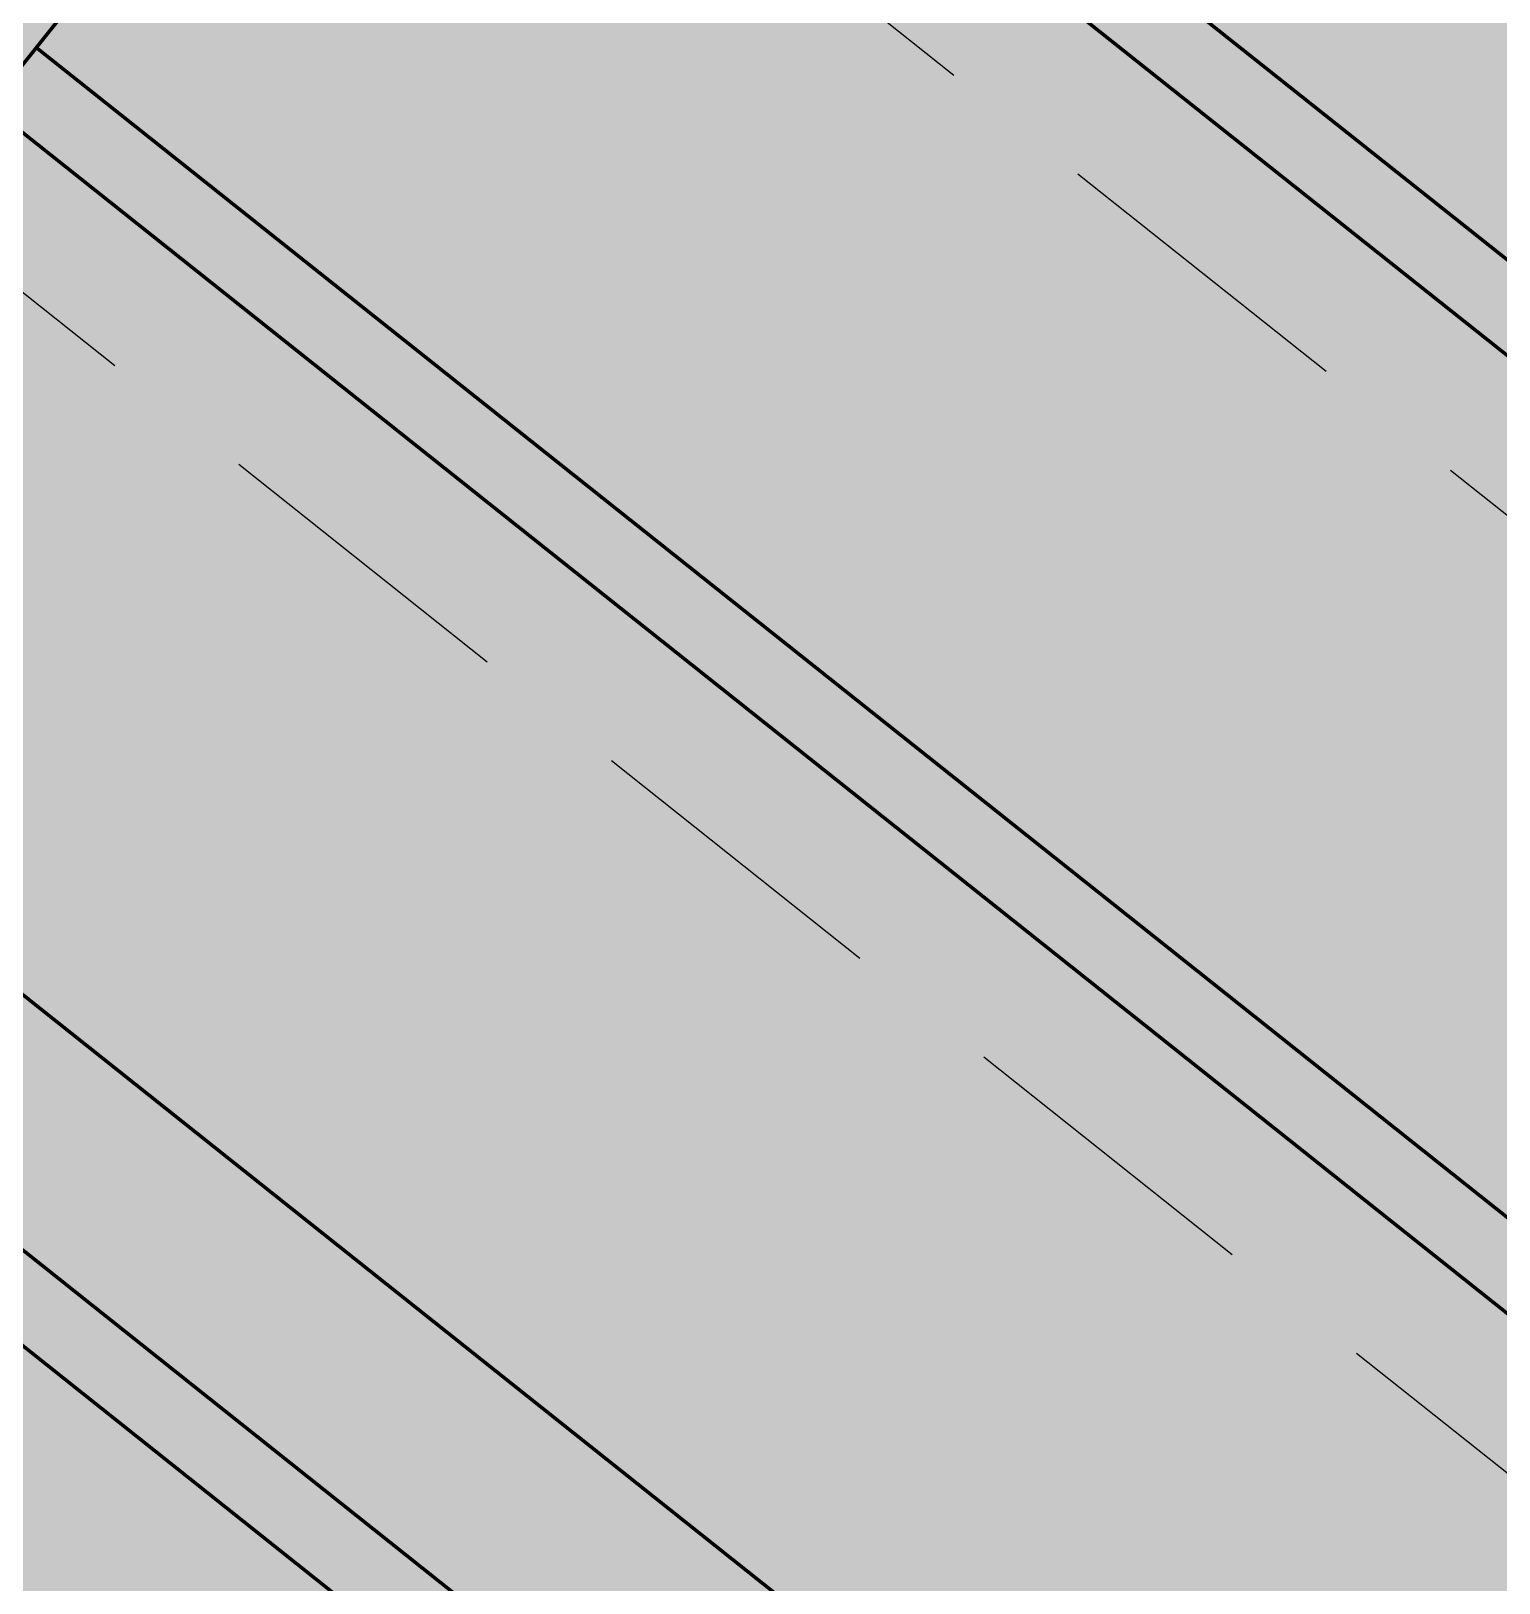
# Model space of a CAD drawing. Header units: metres. Extents: x -664657 to -643449, y -1076720 to -1062383.
# Drawn here: x -657352.31 to -657346.43, y -1068418.2 to -1068411.99 of the extents above; entities that cross this region are included whole.
import ezdxf

# ---------------------------------------------------------------- set-up
doc = ezdxf.new("R2010")
doc.units = ezdxf.units.M
doc.header["$LTSCALE"] = 0.1
doc.linetypes.add('DASHED', pattern=[19.05, 12.7, -6.35])
doc.layers.add('AA_THER_silná', color=1, linetype='Continuous', lineweight=70)
doc.layers.add('AA_THER_STAFAZ', color=252, linetype='Continuous', lineweight=0)
doc.layers.add('AA_THER_srafy', color=52, linetype='Continuous')
doc.layers.add('AA_THER_čárkovaná', color=5, linetype='DASHED')

msp = doc.modelspace()

# ---------------------------------------------------------------- hatches: boundary and pattern name
at = {"layer": 'AA_THER_srafy'}
h = msp.add_hatch(color=250, dxfattribs=at)
h.dxf.hatch_style = 1
h.paths.add_polyline_path([(-657332.7373, -1068432.4576), (-657344.0087, -1068423.4956), (-657344.0087, -1068423.4956), (-657333.0502, -1068432.2084), (-657333.0502, -1068432.2084), (-657344.0087, -1068423.4956), (-657344.0087, -1068423.4956), (-657333.0504, -1068432.2086), (-657333.0502, -1068432.2084), (-657371.8744, -1068401.3403), (-657372.0611, -1068401.5751), (-657332.9238, -1068432.6922)])
h = msp.add_hatch(color=31, dxfattribs=at)
h.dxf.hatch_style = 1
h.paths.add_polyline_path([(-657338.4095, -1068415.8106), (-657348.7418, -1068407.5957), (-657350.4221, -1068409.7091), (-657340.0898, -1068417.924)])
h.paths.add_polyline_path([(-657340.2765, -1068418.1589), (-657350.6088, -1068409.944), (-657352.2891, -1068412.0574), (-657341.9569, -1068420.2723)])
h = msp.add_hatch(color=250, dxfattribs=at)
h.dxf.hatch_style = 1
h.paths.add_polyline_path([(-657340.0898, -1068417.924), (-657350.4221, -1068409.7091), (-657350.6088, -1068409.944), (-657340.2765, -1068418.1589)], flags=17)
h = msp.add_hatch(color=250, dxfattribs=at)
h.dxf.hatch_style = 1
h.paths.add_polyline_path([(-657350.9198, -1068410.3351), (-657351.2329, -1068410.0862), (-657353.0999, -1068412.4344), (-657352.7868, -1068412.6834)], flags=17)
h = msp.add_hatch(color=250, dxfattribs=at)
h.dxf.hatch_style = 1
h.paths.add_polyline_path([(-657341.9569, -1068420.2723), (-657352.2891, -1068412.0574), (-657352.4758, -1068412.2922), (-657342.1436, -1068420.5071)], flags=17)
h = msp.add_hatch(color=31, dxfattribs=at)
h.dxf.hatch_style = 1
h.paths.add_polyline_path([(-657342.1436, -1068420.5071), (-657352.4758, -1068412.2922), (-657354.1561, -1068414.4056), (-657343.8239, -1068422.6205)])
h = msp.add_hatch(color=250, dxfattribs=at)
h.dxf.hatch_style = 1
h.paths.add_polyline_path([(-657342.1416, -1068421.1474), (-657342.4547, -1068420.8985), (-657343.8239, -1068422.6205), (-657354.1561, -1068414.4056), (-657352.7868, -1068412.6834), (-657353.0999, -1068412.4344), (-657354.9669, -1068414.7826), (-657344.0087, -1068423.4956)], flags=17)
h = msp.add_hatch(color=254, dxfattribs=at)
h.dxf.hatch_style = 1
h.paths.add_polyline_path([(-657325.5361, -1068438.1833), (-657332.7373, -1068432.4576), (-657332.9238, -1068432.6922), (-657353.557, -1068416.2873), (-657355.1129, -1068418.2441), (-657342.9333, -1068427.9278), (-657327.2784, -1068440.3746)])
h.paths.add_polyline_path([(-657343.1317, -1068428.1533), (-657355.2996, -1068418.479), (-657356.8554, -1068420.4358), (-657344.6759, -1068430.1195), (-657334.12, -1068436.9162)])
h.paths.add_polyline_path([(-657328.3364, -1068441.7053), (-657333.0212, -1068437.9805), (-657342.3159, -1068431.9958), (-657329.021, -1068442.5663)])
h.paths.add_polyline_path([(-657327.2784, -1068440.3746), (-657342.9333, -1068427.9278), (-657332.8462, -1068437.7364), (-657328.1497, -1068441.4704)])
h.paths.add_polyline_path([(-657325.2247, -1068437.7915), (-657332.4259, -1068432.066), (-657332.7373, -1068432.4576), (-657325.5361, -1068438.1833)])
at = {"layer": 'AA_THER_STAFAZ'}
h = msp.add_hatch(color=256, dxfattribs=at)
h.paths.add_polyline_path([(-657348.0099, -1068413.842), (-657348.0016, -1068413.8259), (-657347.9944, -1068413.8073), (-657347.9871, -1068413.7905), (-657347.9812, -1068413.7754), (-657347.974, -1068413.7569), (-657347.9641, -1068413.733), (-657347.9558, -1068413.7092), (-657347.9496, -1068413.69), (-657347.9419, -1068413.6688), (-657347.9373, -1068413.6497), (-657347.9353, -1068413.6377), (-657347.9344, -1068413.6232), (-657347.935, -1068413.5955), (-657347.9373, -1068413.5755), (-657347.9385, -1068413.5579), (-657347.9395, -1068413.5419), (-657347.9421, -1068413.5262), (-657347.9449, -1068413.5088), (-657347.9466, -1068413.4938), (-657347.9475, -1068413.472), (-657347.9481, -1068413.4518), (-657347.9476, -1068413.434), (-657347.9467, -1068413.4195), (-657347.9464, -1068413.4001), (-657347.9416, -1068413.3903), (-657347.9357, -1068413.3752), (-657347.9289, -1068413.361), (-657347.9162, -1068413.3393), (-657347.9097, -1068413.3292), (-657347.8974, -1068413.3118), (-657347.8874, -1068413.2955), (-657347.8826, -1068413.2856), (-657347.8762, -1068413.268), (-657347.8705, -1068413.2513), (-657347.8693, -1068413.2326), (-657347.8734, -1068413.2187), (-657347.8855, -1068413.2091), (-657347.9027, -1068413.1985), (-657347.9142, -1068413.1939), (-657347.9252, -1068413.1867), (-657347.9396, -1068413.1782), (-657347.9524, -1068413.1695), (-657347.9773, -1068413.1589), (-657347.9881, -1068413.1533), (-657348.0001, -1068413.1513), (-657348.0183, -1068413.1475), (-657348.0371, -1068413.1522), (-657348.0534, -1068413.1574), (-657348.0652, -1068413.1647), (-657348.0425, -1068413.2219), (-657348.0611, -1068413.2013), (-657348.0681, -1068413.1912), (-657348.0765, -1068413.1845), (-657348.0848, -1068413.1779), (-657348.0969, -1068413.1683), (-657348.1077, -1068413.1628), (-657348.1105, -1068413.1607), (-657348.1186, -1068413.1556), (-657348.127, -1068413.1489), (-657348.1381, -1068413.1401), (-657348.1491, -1068413.1329), (-657348.1637, -1068413.1303), (-657348.1794, -1068413.133), (-657348.1944, -1068413.1347), (-657348.2159, -1068413.1388), (-657348.2315, -1068413.1431), (-657348.2501, -1068413.1495), (-657348.2683, -1068413.1608), (-657348.2827, -1068413.1752), (-657348.291, -1068413.1837), (-657348.3022, -1068413.1884), (-657348.3143, -1068413.194), (-657348.3163, -1068413.206), (-657348.3214, -1068413.2201), (-657348.3284, -1068413.2327), (-657348.3351, -1068413.2411), (-657348.3462, -1068413.2474), (-657348.3545, -1068413.2559), (-657348.3607, -1068413.2676), (-657348.3529, -1068413.2769), (-657348.3445, -1068413.2911), (-657348.3402, -1068413.3066), (-657348.3489, -1068413.3194), (-657348.3581, -1068413.3273), (-657348.3692, -1068413.3336), (-657348.38, -1068413.3281), (-657348.3883, -1068413.3214), (-657348.3974, -1068413.3157), (-657348.4067, -1068413.3083), (-657348.4195, -1068413.2997), (-657348.4347, -1068413.2921), (-657348.4531, -1068413.2866), (-657348.4675, -1068413.2857), (-657348.4788, -1068413.2904), (-657348.4873, -1068413.2973), (-657348.4964, -1068413.3067), (-657348.5047, -1068413.3153), (-657348.5145, -1068413.3257), (-657348.5289, -1068413.34), (-657348.5431, -1068413.356), (-657348.5527, -1068413.368), (-657348.5615, -1068413.3792), (-657348.5721, -1068413.3905), (-657348.5804, -1068413.399), (-657348.5931, -1068413.4132), (-657348.6021, -1068413.4226), (-657348.6121, -1068413.4314), (-657348.6179, -1068413.4177), (-657348.6187, -1068413.4034), (-657348.6195, -1068413.3892), (-657348.6162, -1068413.3736), (-657348.621, -1068413.3606), (-657348.6274, -1068413.3495), (-657348.632, -1068413.3383), (-657348.6291, -1068413.327), (-657348.6293, -1068413.3101), (-657348.6318, -1068413.296), (-657348.6359, -1068413.2822), (-657348.643, -1068413.272), (-657348.6536, -1068413.2605), (-657348.6619, -1068413.2539), (-657348.6749, -1068413.2436), (-657348.6676, -1068413.2267), (-657348.6583, -1068413.2113), (-657348.6536, -1068413.2015), (-657348.6478, -1068413.1924), (-657348.644, -1068413.1818), (-657348.634, -1068413.1655), (-657348.6296, -1068413.1523), (-657348.6258, -1068413.1341), (-657348.6212, -1068413.1226), (-657348.6179, -1068413.1071), (-657348.6133, -1068413.088), (-657348.6073, -1068413.067), (-657348.5997, -1068413.0518), (-657348.589, -1068413.0422), (-657348.5774, -1068413.0332), (-657348.5582, -1068413.0243), (-657348.5494, -1068413.0343), (-657348.542, -1068413.0478), (-657348.5332, -1068413.0577), (-657348.5167, -1068413.0618), (-657348.5082, -1068413.0549), (-657348.4959, -1068413.045), (-657348.4864, -1068413.0389), (-657348.4742, -1068413.0274), (-657348.4617, -1068413.0192), (-657348.4511, -1068413.0079), (-657348.4447, -1068412.9978), (-657348.4379, -1068412.9836), (-657348.434, -1068412.973), (-657348.428, -1068412.9596), (-657348.4191, -1068412.9485), (-657348.4084, -1068412.9388), (-657348.3999, -1068412.9319), (-657348.3914, -1068412.9251), (-657348.3859, -1068412.9143), (-657348.3839, -1068412.9023), (-657348.3847, -1068412.888), (-657348.3888, -1068412.8665), (-657348.3914, -1068412.8508), (-657348.3959, -1068412.8336), (-657348.3993, -1068412.8188), (-657348.4073, -1068412.8079), (-657348.4168, -1068412.7988), (-657348.4261, -1068412.7915), (-657348.4385, -1068412.7861), (-657348.4526, -1068412.781), (-657348.4655, -1068412.7782), (-657348.4859, -1068412.7772), (-657348.5083, -1068412.7806), (-657348.5194, -1068412.7869), (-657348.5329, -1068412.7944), (-657348.5494, -1068412.7979), (-657348.5568, -1068412.8072), (-657348.566, -1068412.8226), (-657348.5763, -1068412.8432), (-657348.5809, -1068412.8547), (-657348.5868, -1068412.8697), (-657348.5938, -1068412.8823), (-657348.6024, -1068412.8951), (-657348.6106, -1068412.9054), (-657348.6198, -1068412.9132), (-657348.6283, -1068412.92), (-657348.6368, -1068412.9269), (-657348.6505, -1068412.9251), (-657348.6618, -1068412.9222), (-657348.6716, -1068412.9174), (-657348.6822, -1068412.9135), (-657348.698, -1068412.9086), (-657348.7117, -1068412.9068), (-657348.728, -1068412.9044), (-657348.7443, -1068412.9021), (-657348.7628, -1068412.9025), (-657348.7767, -1068412.9066), (-657348.7932, -1068412.9102), (-657348.8043, -1068412.9165), (-657348.8137, -1068412.9226), (-657348.8251, -1068412.9332), (-657348.8368, -1068412.9422), (-657348.8475, -1068412.9518), (-657348.8573, -1068412.9622), (-657348.8648, -1068412.9698), (-657348.8756, -1068412.9795), (-657348.8861, -1068412.9908), (-657348.8981, -1068413.004), (-657348.9066, -1068413.0109), (-657348.9171, -1068413.0222), (-657348.9276, -1068413.0336), (-657348.9359, -1068413.0421), (-657348.9496, -1068413.0555), (-657348.9585, -1068413.0666), (-657348.9717, -1068413.0833), (-657348.9821, -1068413.0963), (-657348.9917, -1068413.1084), (-657349.004, -1068413.1258), (-657349.016, -1068413.1466), (-657349.0232, -1068413.1576), (-657349.0324, -1068413.173), (-657349.0336, -1068413.1917), (-657349.026, -1068413.1992), (-657349.0145, -1068413.2114), (-657348.9993, -1068413.2266), (-657348.9913, -1068413.2375), (-657348.9977, -1068413.2475), (-657349.0051, -1068413.2568), (-657349.0169, -1068413.2716), (-657349.0258, -1068413.2828), (-657349.0429, -1068413.3025), (-657349.0518, -1068413.3136), (-657349.0643, -1068413.3294), (-657349.071, -1068413.3377), (-657349.0821, -1068413.3517), (-657349.0924, -1068413.3647), (-657349.1064, -1068413.3823), (-657349.1197, -1068413.399), (-657349.1286, -1068413.4101), (-657349.1352, -1068413.4185), (-657349.1435, -1068413.427), (-657349.1548, -1068413.4393), (-657349.1699, -1068413.4545), (-657349.178, -1068413.4647), (-657349.1935, -1068413.4842), (-657349.2031, -1068413.4963), (-657349.2049, -1068413.51), (-657349.1992, -1068413.5237), (-657349.1871, -1068413.5333), (-657349.1702, -1068413.5407), (-657349.1733, -1068413.5579), (-657349.177, -1068413.5701), (-657349.1816, -1068413.5816), (-657349.1871, -1068413.5924), (-657349.1941, -1068413.605), (-657349.1985, -1068413.6182), (-657349.2046, -1068413.6315), (-657349.2103, -1068413.6406), (-657349.2182, -1068413.6525), (-657349.2252, -1068413.6651), (-657349.233, -1068413.6786), (-657349.2394, -1068413.6887), (-657349.2479, -1068413.7031), (-657349.258, -1068413.7178), (-657349.2676, -1068413.7299), (-657349.2781, -1068413.7412), (-657349.2872, -1068413.7507), (-657349.3018, -1068413.7633), (-657349.311, -1068413.7711), (-657349.3241, -1068413.7819), (-657349.3356, -1068413.7925), (-657349.3504, -1068413.8035), (-657349.3635, -1068413.8142), (-657349.3827, -1068413.8308), (-657349.4032, -1068413.8508), (-657349.4134, -1068413.8579), (-657349.4233, -1068413.8667), (-657349.4342, -1068413.8746), (-657349.4481, -1068413.8864), (-657349.4599, -1068413.9012), (-657349.4714, -1068413.9118), (-657349.4821, -1068413.9215), (-657349.4919, -1068413.9319), (-657349.5096, -1068413.9466), (-657349.5259, -1068413.9594), (-657349.539, -1068413.9702), (-657349.5473, -1068413.9787), (-657349.5602, -1068413.9912), (-657349.5717, -1068414.0017), (-657349.5826, -1068414.0097), (-657349.5933, -1068414.0194), (-657349.6005, -1068414.0304), (-657349.6067, -1068414.042), (-657349.6148, -1068414.0599), (-657349.6237, -1068414.071), (-657349.6298, -1068414.0843), (-657349.6318, -1068414.0964), (-657349.6225, -1068414.1038), (-657349.6121, -1068414.1136), (-657349.6057, -1068414.1246), (-657349.6003, -1068414.135), (-657349.5986, -1068414.15), (-657349.6067, -1068414.1602), (-657349.6143, -1068414.1678), (-657349.6228, -1068414.1747), (-657349.6341, -1068414.187), (-657349.6387, -1068414.1985), (-657349.623, -1068414.2245), (-657349.61, -1068414.2349), (-657349.5961, -1068414.2459), (-657349.5876, -1068414.2542), (-657349.576, -1068414.2664), (-657349.5695, -1068414.2792), (-657349.5606, -1068414.2908), (-657349.5467, -1068414.3019), (-657349.5367, -1068414.3084), (-657349.5283, -1068414.315), (-657349.5172, -1068414.3239), (-657349.5071, -1068414.3303), (-657349.498, -1068414.336), (-657349.4799, -1068414.3474), (-657349.4708, -1068414.3532), (-657349.4569, -1068414.3566), (-657349.4328, -1068414.3682), (-657349.4187, -1068414.3658), (-657349.4109, -1068414.3522), (-657349.4214, -1068414.3349), (-657349.432, -1068414.3234), (-657349.4414, -1068414.3144), (-657349.4511, -1068414.3037), (-657349.4574, -1068414.2926), (-657349.4612, -1068414.2668), (-657349.465, -1068414.2487), (-657349.4537, -1068414.2516), (-657349.442, -1068414.2579), (-657349.4307, -1068414.2608), (-657349.417, -1068414.255), (-657349.4241, -1068414.2373), (-657349.4302, -1068414.2278), (-657349.4375, -1068414.216), (-657349.4505, -1068414.1981), (-657349.4561, -1068414.1785), (-657349.4532, -1068414.1596), (-657349.439, -1068414.1436), (-657349.4323, -1068414.1352), (-657349.4198, -1068414.1195), (-657349.4109, -1068414.1083), (-657349.4036, -1068414.099), (-657349.396, -1068414.0914), (-657349.3869, -1068414.0819), (-657349.3664, -1068414.0619), (-657349.3574, -1068414.0524), (-657349.3454, -1068414.0392), (-657349.3297, -1068414.0214), (-657349.3107, -1068414.0032), (-657349.2924, -1068413.9859), (-657349.2835, -1068413.9748), (-657349.2743, -1068413.967), (-657349.2584, -1068413.9508), (-657349.247, -1068413.9402), (-657349.2353, -1068413.9313), (-657349.2261, -1068413.9235), (-657349.2139, -1068413.912), (-657349.2039, -1068413.9032), (-657349.1914, -1068413.895), (-657349.1757, -1068413.8848), (-657349.1633, -1068413.8749), (-657349.1516, -1068413.866), (-657349.14, -1068413.8571), (-657349.1306, -1068413.851), (-657349.1184, -1068413.8394), (-657349.1038, -1068413.8268), (-657349.094, -1068413.8164), (-657349.0825, -1068413.8058), (-657349.0674, -1068413.7906), (-657349.0554, -1068413.7774), (-657349.0469, -1068413.7705), (-657349.0393, -1068413.7629), (-657349.022, -1068413.7449), (-657349.0066, -1068413.7313), (-657348.9983, -1068413.7228), (-657348.9865, -1068413.7079), (-657348.9677, -1068413.688), (-657348.9548, -1068413.6756), (-657348.9472, -1068413.6832), (-657348.9331, -1068413.6883), (-657348.9119, -1068413.6884), (-657348.9038, -1068413.6782), (-657348.8946, -1068413.6628), (-657348.89, -1068413.6513), (-657348.881, -1068413.6266), (-657348.8744, -1068413.6107), (-657348.8663, -1068413.5929), (-657348.8571, -1068413.5775), (-657348.8458, -1068413.5576), (-657348.8376, -1068413.5415), (-657348.8328, -1068413.5317), (-657348.828, -1068413.5218), (-657348.8223, -1068413.5128), (-657348.816, -1068413.5011), (-657348.809, -1068413.4884), (-657348.8024, -1068413.4801), (-657348.795, -1068413.4708), (-657348.7858, -1068413.463), (-657348.7752, -1068413.4517), (-657348.7677, -1068413.4441), (-657348.7503, -1068413.4336), (-657348.7405, -1068413.4384), (-657348.728, -1068413.4438), (-657348.7165, -1068413.4483), (-657348.706, -1068413.4522), (-657348.6858, -1068413.4516), (-657348.6697, -1068413.4447), (-657348.6628, -1068413.4532), (-657348.6607, -1068413.4715), (-657348.6616, -1068413.486), (-657348.6628, -1068413.5047), (-657348.6598, -1068413.5237), (-657348.6524, -1068413.5372), (-657348.6503, -1068413.5556), (-657348.6597, -1068413.5617), (-657348.6708, -1068413.568), (-657348.6793, -1068413.5749), (-657348.6917, -1068413.5848), (-657348.7009, -1068413.5926), (-657348.7188, -1068413.6056), (-657348.7288, -1068413.6143), (-657348.738, -1068413.6221), (-657348.7465, -1068413.629), (-657348.7582, -1068413.6379), (-657348.7706, -1068413.6478), (-657348.78, -1068413.6539), (-657348.7964, -1068413.6651), (-657348.811, -1068413.6777), (-657348.8243, -1068413.6869), (-657348.8338, -1068413.693), (-657348.8413, -1068413.7006), (-657348.8498, -1068413.7075), (-657348.8589, -1068413.717), (-657348.8681, -1068413.7248), (-657348.882, -1068413.7365), (-657348.8905, -1068413.7434), (-657348.9043, -1068413.7551), (-657348.9195, -1068413.7703), (-657348.9319, -1068413.7802), (-657348.9392, -1068413.7894), (-657348.9474, -1068413.7997), (-657348.954, -1068413.808), (-657348.9616, -1068413.8156), (-657348.9682, -1068413.824), (-657348.9773, -1068413.8335), (-657348.9846, -1068413.8427), (-657348.9933, -1068413.8555), (-657348.9999, -1068413.8791), (-657348.9999, -1068413.8943), (-657348.9961, -1068413.9124), (-657348.9931, -1068413.9315), (-657348.9854, -1068413.9466), (-657348.9752, -1068413.9624), (-657348.9705, -1068413.9736), (-657348.9607, -1068413.986), (-657348.9419, -1068414.0024), (-657348.9347, -1068414.0143), (-657348.9337, -1068414.0302), (-657348.9424, -1068414.043), (-657348.949, -1068414.0514), (-657348.9557, -1068414.0597), (-657348.9712, -1068414.0792), (-657348.9815, -1068414.0922), (-657348.9879, -1068414.1022), (-657348.9937, -1068414.1113), (-657349.0003, -1068414.1273), (-657349.0076, -1068414.1441), (-657349.015, -1068414.161), (-657349.0249, -1068414.1849), (-657349.0326, -1068414.2137), (-657349.0377, -1068414.2278), (-657349.0473, -1068414.2398), (-657349.0601, -1068414.2615), (-657349.0685, -1068414.276), (-657349.0778, -1068414.2914), (-657349.0844, -1068414.2998), (-657349.0947, -1068414.3128), (-657349.1047, -1068414.3215), (-657349.1189, -1068414.3299), (-657349.1389, -1068414.3398), (-657349.1517, -1068414.3463), (-657349.162, -1068414.3517), (-657349.1724, -1068414.3571), (-657349.1866, -1068414.3655), (-657349.2027, -1068414.3724), (-657349.2199, -1068414.3769), (-657349.2336, -1068414.3826), (-657349.238, -1068414.3958), (-657349.23, -1068414.4067), (-657349.2207, -1068414.4141), (-657349.2116, -1068414.4198), (-657349.1938, -1068414.4279), (-657349.1823, -1068414.4325), (-657349.1629, -1068414.4404), (-657349.1469, -1068414.4394), (-657349.1264, -1068414.4345), (-657349.1166, -1068414.4393), (-657349.0986, -1068414.4263), (-657349.0887, -1068414.4176), (-657349.0802, -1068414.4107), (-657349.0652, -1068414.4014), (-657349.0563, -1068414.3903), (-657349.0516, -1068414.3804), (-657349.0488, -1068414.3674), (-657349.0431, -1068414.3508), (-657349.0372, -1068414.3357), (-657349.0304, -1068414.3215), (-657349.0256, -1068414.3116), (-657349.0175, -1068414.3014), (-657348.9998, -1068414.2791), (-657348.9915, -1068414.2706), (-657348.9786, -1068414.2581), (-657348.9677, -1068414.2502), (-657348.9722, -1068414.2692), (-657348.9766, -1068414.2824), (-657348.9787, -1068414.2945), (-657348.9805, -1068414.3082), (-657348.9834, -1068414.3271), (-657348.9852, -1068414.3408), (-657348.9933, -1068414.3586), (-657349.0004, -1068414.3771), (-657349.0087, -1068414.3933), (-657349.0196, -1068414.4164), (-657349.0319, -1068414.4415), (-657349.0411, -1068414.4569), (-657349.0467, -1068414.4676), (-657349.0614, -1068414.4862), (-657349.0743, -1068414.5062), (-657349.08, -1068414.5153), (-657349.0887, -1068414.5281), (-657349.0942, -1068414.5389), (-657349.0981, -1068414.5495), (-657349.1006, -1068414.5641), (-657349.1006, -1068414.5793), (-657349.0948, -1068414.593), (-657349.0828, -1068414.595), (-657349.07, -1068414.5961), (-657349.0502, -1068414.5921), (-657349.0389, -1068414.5875), (-657349.0269, -1068414.5819), (-657349.0165, -1068414.5765), (-657348.9988, -1068414.5694), (-657348.9841, -1068414.5795), (-657348.9704, -1068414.5889), (-657348.9587, -1068414.5952), (-657348.9488, -1068414.6), (-657348.939, -1068414.6047), (-657348.924, -1068414.6182), (-657348.9247, -1068414.6343), (-657348.9374, -1068414.6409), (-657348.9497, -1068414.6372), (-657348.9636, -1068414.6337), (-657348.9821, -1068414.6341), (-657348.9954, -1068414.6433), (-657348.9989, -1068414.6572), (-657348.9942, -1068414.6684), (-657348.9879, -1068414.6795), (-657348.9786, -1068414.6869), (-657348.9648, -1068414.6963), (-657348.9565, -1068414.703), (-657348.9426, -1068414.714), (-657348.93, -1068414.721), (-657348.9112, -1068414.7299), (-657348.8992, -1068414.7319), (-657348.8847, -1068414.7327), (-657348.8695, -1068414.7403), (-657348.863, -1068414.7531), (-657348.8589, -1068414.7669), (-657348.8513, -1068414.7745), (-657348.8342, -1068414.7835), (-657348.8197, -1068414.7844), (-657348.7987, -1068414.7769), (-657348.792, -1068414.7686), (-657348.7802, -1068414.7537), (-657348.7717, -1068414.7469), (-657348.7669, -1068414.737), (-657348.7607, -1068414.7253), (-657348.7518, -1068414.7142), (-657348.7429, -1068414.7031), (-657348.7289, -1068414.6854), (-657348.7127, -1068414.665), (-657348.7051, -1068414.6574), (-657348.6961, -1068414.6479), (-657348.6854, -1068414.6382), (-657348.678, -1068414.629), (-657348.6684, -1068414.6169), (-657348.6573, -1068414.603), (-657348.6462, -1068414.589), (-657348.6396, -1068414.5807), (-657348.6272, -1068414.5632), (-657348.6112, -1068414.5412), (-657348.5918, -1068414.5111), (-657348.5819, -1068414.4948), (-657348.5651, -1068414.4642), (-657348.5568, -1068414.448), (-657348.5445, -1068414.423), (-657348.5298, -1068414.3892), (-657348.5233, -1068414.3792), (-657348.5171, -1068414.3599), (-657348.5094, -1068414.3464), (-657348.5014, -1068414.3345), (-657348.4939, -1068414.3193), (-657348.4859, -1068414.3074), (-657348.478, -1068414.2955), (-657348.4681, -1068414.2792), (-657348.4609, -1068414.2683), (-657348.4552, -1068414.2592), (-657348.4463, -1068414.248), (-657348.4367, -1068414.236), (-657348.4264, -1068414.223), (-657348.4116, -1068414.2044), (-657348.405, -1068414.196), (-657348.3976, -1068414.1868), (-657348.3856, -1068414.1736), (-657348.3721, -1068414.1585), (-657348.364, -1068414.1483), (-657348.3533, -1068414.1387), (-657348.3444, -1068414.1275), (-657348.337, -1068414.1182), (-657348.3287, -1068414.1097), (-657348.3167, -1068414.0965), (-657348.3079, -1068414.0854), (-657348.297, -1068414.0774), (-657348.2822, -1068414.0588), (-657348.271, -1068414.0465), (-657348.2643, -1068414.0382), (-657348.2525, -1068414.0233), (-657348.2387, -1068414.004), (-657348.2258, -1068413.984), (-657348.2202, -1068413.9732), (-657348.2155, -1068413.9634), (-657348.198, -1068413.9319), (-657348.182, -1068413.9461), (-657348.1712, -1068413.9516), (-657348.1538, -1068413.9564), (-657348.1418, -1068413.9584), (-657348.129, -1068413.9594), (-657348.1155, -1068413.9596), (-657348.1023, -1068413.9564), (-657348.092, -1068413.951), (-657348.0785, -1068413.9435), (-657348.0676, -1068413.9355), (-657348.0563, -1068413.9233), (-657348.0482, -1068413.9131), (-657348.0336, -1068413.8928), (-657348.0288, -1068413.883), (-657348.0231, -1068413.8739), (-657348.0185, -1068413.8624)])
h.paths.add_polyline_path([(-657348.2267, -1068413.4802), (-657348.2357, -1068413.461), (-657348.2403, -1068413.4497), (-657348.2478, -1068413.4362), (-657348.256, -1068413.4236), (-657348.2614, -1068413.4057), (-657348.2587, -1068413.3927), (-657348.2495, -1068413.3773), (-657348.2447, -1068413.3675), (-657348.2328, -1068413.3602), (-657348.2139, -1068413.3631), (-657348.2047, -1068413.3705), (-657348.1946, -1068413.377), (-657348.1798, -1068413.3812), (-657348.1576, -1068413.3761), (-657348.1432, -1068413.3694), (-657348.1135, -1068413.3702), (-657348.1, -1068413.3704), (-657348.0907, -1068413.3778), (-657348.0829, -1068413.387), (-657348.0753, -1068413.3946), (-657348.0832, -1068413.4064), (-657348.0941, -1068413.4144), (-657348.1087, -1068413.4271), (-657348.1302, -1068413.4388), (-657348.1396, -1068413.4449), (-657348.15, -1068413.4503), (-657348.1599, -1068413.4591), (-657348.1729, -1068413.4715), (-657348.1834, -1068413.4829), (-657348.191, -1068413.4905), (-657348.2032, -1068413.4944), (-657348.2187, -1068413.4911)], flags=16)
h.paths.add_polyline_path([(-657348.5183, -1068413.8908), (-657348.5568, -1068413.9754), (-657348.5628, -1068413.9887), (-657348.5676, -1068413.9985), (-657348.58, -1068414.0236), (-657348.5862, -1068414.0353), (-657348.5949, -1068414.0481), (-657348.6093, -1068414.07), (-657348.6266, -1068414.0956), (-657348.6343, -1068414.1091), (-657348.6463, -1068414.1299), (-657348.6563, -1068414.1462), (-657348.6693, -1068414.1722), (-657348.6822, -1068414.1998), (-657348.6931, -1068414.223), (-657348.7006, -1068414.2382), (-657348.7097, -1068414.2553), (-657348.7181, -1068414.2698), (-657348.7246, -1068414.2798), (-657348.7345, -1068414.2961), (-657348.7533, -1068414.3236), (-657348.762, -1068414.3364), (-657348.7731, -1068414.3503), (-657348.7854, -1068414.3678), (-657348.7956, -1068414.3824), (-657348.8079, -1068414.3999), (-657348.8173, -1068414.4136), (-657348.826, -1068414.4264), (-657348.8337, -1068414.44), (-657348.8424, -1068414.4528), (-657348.8551, -1068414.4745), (-657348.8656, -1068414.4934), (-657348.8752, -1068414.5055), (-657348.8863, -1068414.5194), (-657348.897, -1068414.5291), (-657348.909, -1068414.5346), (-657348.9218, -1068414.5336), (-657348.9346, -1068414.5325), (-657348.9528, -1068414.5287), (-657348.9718, -1068414.5241), (-657348.9826, -1068414.5186), (-657348.9851, -1068414.4893), (-657348.9802, -1068414.466), (-657348.9791, -1068414.4456), (-657348.9745, -1068414.4265), (-657348.9648, -1068414.4085), (-657348.9559, -1068414.3974), (-657348.9447, -1068414.3775), (-657348.9399, -1068414.3677), (-657348.9307, -1068414.3523), (-657348.9244, -1068414.3406), (-657348.9117, -1068414.3189), (-657348.904, -1068414.3053), (-657348.8968, -1068414.2944), (-657348.8915, -1068414.282), (-657348.8859, -1068414.2712), (-657348.8789, -1068414.2586), (-657348.8729, -1068414.2452), (-657348.8627, -1068414.223), (-657348.8598, -1068414.2117), (-657348.8561, -1068414.1994), (-657348.8518, -1068414.1787), (-657348.8485, -1068414.1631), (-657348.8461, -1068414.1468), (-657348.8412, -1068414.131), (-657348.8325, -1068414.1182), (-657348.8236, -1068414.1071), (-657348.8148, -1068414.096), (-657348.8053, -1068414.105), (-657348.796, -1068414.1124), (-657348.7858, -1068414.1205), (-657348.7721, -1068414.1223), (-657348.7578, -1068414.1215), (-657348.7359, -1068414.092), (-657348.7256, -1068414.079), (-657348.7147, -1068414.0634), (-657348.7051, -1068414.0514), (-657348.6925, -1068414.0356), (-657348.6778, -1068414.017), (-657348.666, -1068414.0022), (-657348.6593, -1068413.9938), (-657348.6488, -1068413.9825), (-657348.6349, -1068413.9708), (-657348.6205, -1068413.9641), (-657348.6078, -1068413.9575), (-657348.5974, -1068413.9521), (-657348.5798, -1068413.9434), (-657348.5602, -1068413.9302), (-657348.5479, -1068413.9203), (-657348.5403, -1068413.9127)], flags=16)
msp.add_hatch(color=256, dxfattribs=at).paths.add_polyline_path([(-657351.1294, -1068415.5899), (-657351.1228, -1068415.5779), (-657351.1161, -1068415.5658), (-657351.1091, -1068415.5521), (-657351.1026, -1068415.538), (-657351.0983, -1068415.524), (-657351.0933, -1068415.5117), (-657351.0889, -1068415.4977), (-657351.084, -1068415.4843), (-657351.0804, -1068415.4737), (-657351.078, -1068415.4621), (-657351.0729, -1068415.4497), (-657351.0674, -1068415.4367), (-657351.062, -1068415.4275), (-657351.0504, -1068415.431), (-657351.0415, -1068415.4381), (-657351.031, -1068415.431), (-657351.0142, -1068415.4328), (-657351.0036, -1068415.4268), (-657350.997, -1068415.4185), (-657350.9916, -1068415.4093), (-657350.9868, -1068415.3996), (-657350.9787, -1068415.3858), (-657350.9703, -1068415.3751), (-657350.9609, -1068415.3633), (-657350.9538, -1068415.3545), (-657350.9441, -1068415.3458), (-657350.9333, -1068415.3371), (-657350.9189, -1068415.3263), (-657350.9048, -1068415.3183), (-657350.8916, -1068415.3114), (-657350.8792, -1068415.3068), (-657350.8687, -1068415.3007), (-657350.8568, -1068415.2918), (-657350.8468, -1068415.2853), (-657350.8357, -1068415.2787), (-657350.8253, -1068415.2716), (-657350.8169, -1068415.2647), (-657350.811, -1068415.2549), (-657350.8051, -1068415.2462), (-657350.7994, -1068415.2343), (-657350.7942, -1068415.224), (-657350.7863, -1068415.208), (-657350.7811, -1068415.1929), (-657350.7776, -1068415.1813), (-657350.7758, -1068415.1682), (-657350.7776, -1068415.1523), (-657350.7816, -1068415.1366), (-657350.7861, -1068415.1253), (-657350.7924, -1068415.1126), (-657350.8018, -1068415.1003), (-657350.8087, -1068415.0871), (-657350.811, -1068415.0718), (-657350.8187, -1068415.0608), (-657350.826, -1068415.0531), (-657350.8278, -1068415.0372), (-657350.8248, -1068415.0261), (-657350.8201, -1068415.0153), (-657350.813, -1068415.0075), (-657350.8001, -1068415.0023), (-657350.7907, -1068414.9953), (-657350.7836, -1068414.9875), (-657350.777, -1068414.9792), (-657350.7656, -1068414.9661), (-657350.7585, -1068414.9573), (-657350.7488, -1068414.9438), (-657350.7401, -1068414.9305), (-657350.7338, -1068414.9201), (-657350.7268, -1068414.9064), (-657350.7196, -1068414.8889), (-657350.7147, -1068414.8755), (-657350.7123, -1068414.8639), (-657350.7154, -1068414.8508), (-657350.7218, -1068414.8419), (-657350.7296, -1068414.8347), (-657350.7384, -1068414.8277), (-657350.7487, -1068414.8224), (-657350.7537, -1068414.8117), (-657350.7656, -1068414.8012), (-657350.7755, -1068414.7943), (-657350.7864, -1068414.7886), (-657350.7988, -1068414.7835), (-657350.8119, -1068414.7818), (-657350.829, -1068414.7827), (-657350.8432, -1068414.7849), (-657350.8648, -1068414.7938), (-657350.8738, -1068414.8039), (-657350.8814, -1068414.8123), (-657350.8898, -1068414.8192), (-657350.8922, -1068414.8307), (-657350.8963, -1068414.8419), (-657350.9034, -1068414.8508), (-657350.9128, -1068414.8626), (-657350.9239, -1068414.873), (-657350.9324, -1068414.8837), (-657350.9343, -1068414.8995), (-657350.938, -1068414.9101), (-657350.9445, -1068414.9183), (-657350.9492, -1068414.9291), (-657350.9466, -1068414.9427), (-657350.9477, -1068414.9563), (-657350.9538, -1068414.9688), (-657350.9581, -1068414.9827), (-657350.9616, -1068414.9944), (-657350.9604, -1068415.0099), (-657350.952, -1068415.0175), (-657350.9382, -1068415.0207), (-657350.9401, -1068415.0328), (-657350.9536, -1068415.0316), (-657350.9628, -1068415.0262), (-657350.9783, -1068415.0275), (-657350.9937, -1068415.0287), (-657351.012, -1068415.0335), (-657351.0249, -1068415.0376), (-657351.0442, -1068415.0425), (-657351.0593, -1068415.0469), (-657351.076, -1068415.051), (-657351.0924, -1068415.0582), (-657351.103, -1068415.0643), (-657351.117, -1068415.0734), (-657351.1264, -1068415.0804), (-657351.1353, -1068415.0868), (-657351.1469, -1068415.094), (-657351.1654, -1068415.0966), (-657351.1778, -1068415.1002), (-657351.1902, -1068415.1048), (-657351.204, -1068415.1112), (-657351.2174, -1068415.116), (-657351.2329, -1068415.1258), (-657351.2461, -1068415.1327), (-657351.2566, -1068415.1398), (-657351.268, -1068415.1481), (-657351.2811, -1068415.1646), (-657351.2886, -1068415.1741), (-657351.2958, -1068415.1819), (-657351.3085, -1068415.193), (-657351.3171, -1068415.2026), (-657351.3177, -1068415.2155), (-657351.3127, -1068415.2311), (-657351.3056, -1068415.2416), (-657351.2924, -1068415.254), (-657351.2794, -1068415.2643), (-657351.2678, -1068415.2716), (-657351.2569, -1068415.2784), (-657351.246, -1068415.2842), (-657351.2341, -1068415.2898), (-657351.2314, -1068415.3034), (-657351.2399, -1068415.3141), (-657351.2562, -1068415.3262), (-657351.2671, -1068415.3349), (-657351.2767, -1068415.3446), (-657351.2833, -1068415.3529), (-657351.2908, -1068415.3623), (-657351.3002, -1068415.3693), (-657351.3091, -1068415.3757), (-657351.3192, -1068415.3811), (-657351.3342, -1068415.3914), (-657351.3425, -1068415.3983), (-657351.3497, -1068415.4061), (-657351.3563, -1068415.4144), (-657351.3617, -1068415.4236), (-657351.3682, -1068415.4319), (-657351.3834, -1068415.4449), (-657351.3963, -1068415.4539), (-657351.4135, -1068415.4682), (-657351.4228, -1068415.4762), (-657351.4314, -1068415.4858), (-657351.4396, -1068415.4937), (-657351.456, -1068415.5058), (-657351.4659, -1068415.5123), (-657351.4783, -1068415.5218), (-657351.4883, -1068415.5283), (-657351.5012, -1068415.5373), (-657351.5138, -1068415.5446), (-657351.5328, -1068415.5575), (-657351.5478, -1068415.5668), (-657351.5639, -1068415.5761), (-657351.5738, -1068415.5837), (-657351.591, -1068415.5932), (-657351.6005, -1068415.5991), (-657351.6105, -1068415.6056), (-657351.6192, -1068415.6141), (-657351.6286, -1068415.6211), (-657351.6385, -1068415.6287), (-657351.6484, -1068415.6363), (-657351.6571, -1068415.6448), (-657351.6688, -1068415.6547), (-657351.6818, -1068415.6685), (-657351.6894, -1068415.6769), (-657351.697, -1068415.6853), (-657351.706, -1068415.6965), (-657351.7178, -1068415.7102), (-657351.7273, -1068415.721), (-657351.7368, -1068415.7318), (-657351.7495, -1068415.7477), (-657351.7629, -1068415.7621), (-657351.775, -1068415.7737), (-657351.7871, -1068415.7853), (-657351.801, -1068415.8003), (-657351.8159, -1068415.8154), (-657351.8259, -1068415.8268), (-657351.8346, -1068415.8353), (-657351.8441, -1068415.8461), (-657351.8513, -1068415.8539), (-657351.8584, -1068415.8617), (-657351.865, -1068415.8699), (-657351.8783, -1068415.8854), (-657351.8853, -1068415.8943), (-657351.8943, -1068415.9055), (-657351.9013, -1068415.9144), (-657351.9126, -1068415.9285), (-657351.9224, -1068415.9409), (-657351.9307, -1068415.9489), (-657351.9377, -1068415.9577), (-657351.9483, -1068415.9686), (-657351.9587, -1068415.9805), (-657351.9698, -1068415.992), (-657351.9813, -1068416.0041), (-657351.9946, -1068416.0147), (-657352.0041, -1068416.0206), (-657352.0205, -1068416.023), (-657352.0375, -1068416.025), (-657352.051, -1068416.0238), (-657352.0681, -1068416.0199), (-657352.0799, -1068416.0153), (-657352.0956, -1068416.0096), (-657352.1124, -1068416.004), (-657352.1266, -1068415.9965), (-657352.1412, -1068415.9917), (-657352.1547, -1068415.9954), (-657352.1619, -1068416.0032), (-657352.1567, -1068416.016), (-657352.1491, -1068416.0259), (-657352.1391, -1068416.0376), (-657352.1316, -1068416.0475), (-657352.1229, -1068416.0573), (-657352.1128, -1068416.0663), (-657352.1036, -1068416.0717), (-657352.0922, -1068416.0769), (-657352.0743, -1068416.0834), (-657352.0601, -1068416.0899), (-657352.0482, -1068416.0955), (-657352.0329, -1068416.1029), (-657352.0214, -1068416.1091), (-657352.0094, -1068416.1158), (-657352.003, -1068416.1247), (-657351.9969, -1068416.1353), (-657351.981, -1068416.148), (-657351.9662, -1068416.1597), (-657351.9541, -1068416.1674), (-657351.9388, -1068416.1689), (-657351.9232, -1068416.165), (-657351.9102, -1068416.156), (-657351.9011, -1068416.1469), (-657351.8911, -1068416.1356), (-657351.8812, -1068416.1232), (-657351.873, -1068416.1104), (-657351.8643, -1068416.097), (-657351.8579, -1068416.0877), (-657351.8467, -1068416.0725), (-657351.8387, -1068416.0624), (-657351.8274, -1068416.0493), (-657351.8167, -1068416.0395), (-657351.8068, -1068416.0271), (-657351.7997, -1068416.0182), (-657351.7867, -1068416.0055), (-657351.7727, -1068415.9915), (-657351.7613, -1068415.9784), (-657351.7498, -1068415.9663), (-657351.7404, -1068415.9545), (-657351.728, -1068415.9413), (-657351.7165, -1068415.9292), (-657351.7037, -1068415.9143), (-657351.6955, -1068415.9054), (-657351.6828, -1068415.8942), (-657351.6747, -1068415.8853), (-657351.667, -1068415.8779), (-657351.6549, -1068415.8663), (-657351.6449, -1068415.8598), (-657351.6348, -1068415.8544), (-657351.6223, -1068415.846), (-657351.6036, -1068415.831), (-657351.5917, -1068415.8221), (-657351.581, -1068415.8123), (-657351.5643, -1068415.7985), (-657351.554, -1068415.7904), (-657351.5367, -1068415.7771), (-657351.5225, -1068415.7653), (-657351.5092, -1068415.7546), (-657351.4944, -1068415.7433), (-657351.4866, -1068415.736), (-657351.4744, -1068415.7254), (-657351.4585, -1068415.7139), (-657351.4466, -1068415.7051), (-657351.4357, -1068415.6974), (-657351.425, -1068415.6924), (-657351.4209, -1068415.7043), (-657351.4263, -1068415.7135), (-657351.431, -1068415.7242), (-657351.4364, -1068415.7334), (-657351.4423, -1068415.7432), (-657351.4486, -1068415.7536), (-657351.4539, -1068415.7639), (-657351.4602, -1068415.7743), (-657351.468, -1068415.7865), (-657351.4766, -1068415.7998), (-657351.4826, -1068415.8134), (-657351.4908, -1068415.8261), (-657351.4986, -1068415.8383), (-657351.5058, -1068415.8499), (-657351.513, -1068415.8625), (-657351.5197, -1068415.8745), (-657351.5254, -1068415.8854), (-657351.5333, -1068415.8965), (-657351.5393, -1068415.9052), (-657351.5456, -1068415.9156), (-657351.5553, -1068415.9291), (-657351.5652, -1068415.9415), (-657351.5722, -1068415.9504), (-657351.5793, -1068415.9641), (-657351.5841, -1068415.9786), (-657351.591, -1068415.9933), (-657351.6001, -1068416.0073), (-657351.6114, -1068416.0214), (-657351.6203, -1068416.0327), (-657351.6278, -1068416.0421), (-657351.6372, -1068416.0539), (-657351.6458, -1068416.0635), (-657351.6552, -1068416.0753), (-657351.6642, -1068416.0855), (-657351.6729, -1068416.094), (-657351.6818, -1068416.1014), (-657351.6915, -1068416.1101), (-657351.7009, -1068416.1171), (-657351.7102, -1068416.1251), (-657351.7223, -1068416.1367), (-657351.7313, -1068416.1431), (-657351.7405, -1068416.1511), (-657351.7518, -1068416.1605), (-657351.7623, -1068416.1676), (-657351.7759, -1068416.175), (-657351.7905, -1068416.1837), (-657351.8064, -1068416.1903), (-657351.8204, -1068416.1946), (-657351.8339, -1068416.1994), (-657351.8467, -1068416.2046), (-657351.8574, -1068416.2096), (-657351.8699, -1068416.2132), (-657351.8815, -1068416.2193), (-657351.8905, -1068416.2257), (-657351.8993, -1068416.2332), (-657351.8955, -1068416.2478), (-657351.887, -1068416.2565), (-657351.8762, -1068416.266), (-657351.8651, -1068416.2738), (-657351.8531, -1068416.2757), (-657351.8409, -1068416.2786), (-657351.8262, -1068416.2855), (-657351.8129, -1068416.2931), (-657351.801, -1068416.2988), (-657351.7841, -1068416.2968), (-657351.7702, -1068416.2963), (-657351.7577, -1068416.2879), (-657351.7502, -1068416.2785), (-657351.7437, -1068416.2643), (-657351.7386, -1068416.253), (-657351.7234, -1068416.2544), (-657351.707, -1068416.2569), (-657351.695, -1068416.2587), (-657351.6841, -1068416.25), (-657351.6734, -1068416.2401), (-657351.6657, -1068416.2328), (-657351.6553, -1068416.2198), (-657351.6468, -1068416.2102), (-657351.6374, -1068416.1984), (-657351.6299, -1068416.189), (-657351.6233, -1068416.1807), (-657351.6167, -1068416.1724), (-657351.6063, -1068416.1605), (-657351.595, -1068416.1463), (-657351.5856, -1068416.1345), (-657351.5791, -1068416.1252), (-657351.5692, -1068416.1138), (-657351.5581, -1068416.1024), (-657351.5484, -1068416.0937), (-657351.5368, -1068416.0817), (-657351.5279, -1068416.0705), (-657351.5169, -1068416.059), (-657351.5088, -1068416.05), (-657351.4978, -1068416.0375), (-657351.4899, -1068416.0274), (-657351.4819, -1068416.0174), (-657351.4744, -1068416.0079), (-657351.465, -1068415.9961), (-657351.456, -1068415.9849), (-657351.4477, -1068415.9732), (-657351.4374, -1068415.9602), (-657351.4264, -1068415.9477), (-657351.4142, -1068415.9323), (-657351.4038, -1068415.9204), (-657351.3925, -1068415.9062), (-657351.3812, -1068415.892), (-657351.3749, -1068415.8817), (-657351.368, -1068415.8717), (-657351.3605, -1068415.8623), (-657351.353, -1068415.8528), (-657351.3431, -1068415.8404), (-657351.3328, -1068415.8274), (-657351.3252, -1068415.818), (-657351.3187, -1068415.8097), (-657351.3112, -1068415.8002), (-657351.3007, -1068415.7883), (-657351.2887, -1068415.7757), (-657351.2758, -1068415.7618), (-657351.2653, -1068415.7499), (-657351.2568, -1068415.7403), (-657351.2491, -1068415.7319), (-657351.2386, -1068415.7211), (-657351.229, -1068415.7103), (-657351.2214, -1068415.7019), (-657351.2125, -1068415.6907), (-657351.2044, -1068415.6817), (-657351.1978, -1068415.6734), (-657351.1863, -1068415.6614), (-657351.1763, -1068415.65), (-657351.1673, -1068415.6399), (-657351.1579, -1068415.6281), (-657351.1489, -1068415.6168), (-657351.1377, -1068415.6027)])

# ---------------------------------------------------------------- linework, layer by layer
at = {"layer": 'AA_THER_silná'}
for p, q in [((-657333.0502, -1068432.2084), (-657371.8744, -1068401.3403)), ((-657332.9238, -1068432.6922), (-657372.0611, -1068401.5751)), ((-657354.1561, -1068414.4056), (-657348.7418, -1068407.5957)), ((-657350.4221, -1068409.7091), (-657340.0898, -1068417.924)), ((-657350.6088, -1068409.944), (-657340.2765, -1068418.1589)), ((-657352.2891, -1068412.0574), (-657341.9569, -1068420.2723)), ((-657352.4758, -1068412.2922), (-657342.1436, -1068420.5071)), ((-657354.1561, -1068414.4056), (-657343.8239, -1068422.6205))]:
    msp.add_line(p, q, dxfattribs=at)
at = {"layer": 'AA_THER_čárkovaná'}
for p, q in [((-657388.3785, -1068380.5514), (-657317.7616, -1068436.6994)), ((-657390.2456, -1068382.8996), (-657319.6287, -1068439.0476)), ((-657392.1127, -1068385.2478), (-657321.4958, -1068441.3958))]:
    msp.add_line(p, q, dxfattribs=at)

doc.saveas('drawing.dxf')
